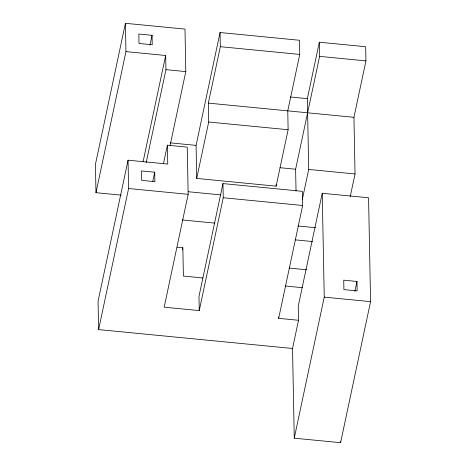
<?xml version="1.0" encoding="UTF-8"?>
<svg xmlns="http://www.w3.org/2000/svg" width="466" height="466" viewBox="0 0 466 466"><rect width="100%" height="100%" fill="white"/><g stroke="black" fill="none" stroke-linecap="round" stroke-linejoin="round"><path stroke-width="0.7" d="M170.107 145.409L185.8 71.595L184.985 29.108L125.418 23.3L95.431 164.364L95.979 192.685L121.247 195.149M95.979 192.685L125.96 51.621L125.418 23.3M149.982 45.15L152.073 35.323L138.833 34.03L139.019 43.472L152.254 44.765L152.073 35.323M298.525 320.282L278.668 318.342L302.655 205.494L302.387 191.328L222.964 183.587L223.237 197.747L199.25 310.601L164.172 307.181L188.159 194.328L187.25 147.122L167.399 145.188L167.76 164.067L128.051 160.199L98.064 301.257L98.611 329.584L292.531 348.492L294.256 438.18L340.582 442.7L370.569 301.636L368.571 197.782L322.239 193.268L298.252 306.115L298.525 320.282L292.531 348.492M98.611 329.584L128.593 188.52L128.051 160.199M143.074 161.824L165.675 55.495L125.96 51.621M146.184 162.634L165.943 69.655L165.675 55.495M152.766 181.344L154.706 172.216L141.466 170.929L141.652 180.371L154.887 181.658L154.706 172.216M163.473 163.642L167.399 145.188M196.075 145.38L220.063 32.527L299.481 40.274L299.755 54.435L287.761 110.861L288.122 129.74L276.128 186.167L196.71 178.426L196.075 145.38L170.3 142.864M196.71 178.426L208.704 121.999L208.337 103.114L220.331 46.687L220.063 32.527M182.398 249.863L182.847 247.749L177.173 247.196M222.964 183.587L198.976 296.44L199.25 310.601M302.259 199.768L308.702 169.443L307.344 98.635L319.338 42.208L365.664 46.728L365.938 60.889L353.944 117.316L355.034 173.958L350.234 196.53M296.038 191.008L295.619 169.222L319.606 56.369L319.338 42.208M294.256 438.18L324.237 297.122L322.239 193.268M354.876 291.291L356.968 281.464L343.727 280.171L343.914 289.613L357.148 290.906L356.968 281.464M220.331 46.687L299.755 54.435M319.606 56.369L365.938 60.889M165.943 69.655L185.8 71.595M290.324 96.975L307.344 98.635M208.337 103.114L353.944 117.316M208.704 121.999L288.122 129.74M308.702 169.443L355.034 173.958M280.019 167.702L295.619 169.222M188.258 191.736L220.773 194.905M128.593 188.52L188.159 194.328M223.237 197.747L302.655 205.494M298.158 226.01L315.529 227.705M182.264 219.946L214.774 223.115M295.223 239.856L312.599 241.551M289.229 268.072L306.599 269.767M202.914 277.975L183.394 276.07L182.847 247.749M285.326 286.007L302.679 287.703M324.237 297.122L370.569 301.636M340.553 441.25L340.582 442.7M276.099 184.717L276.128 186.167M278.645 316.927L278.668 318.342"/></g></svg>
